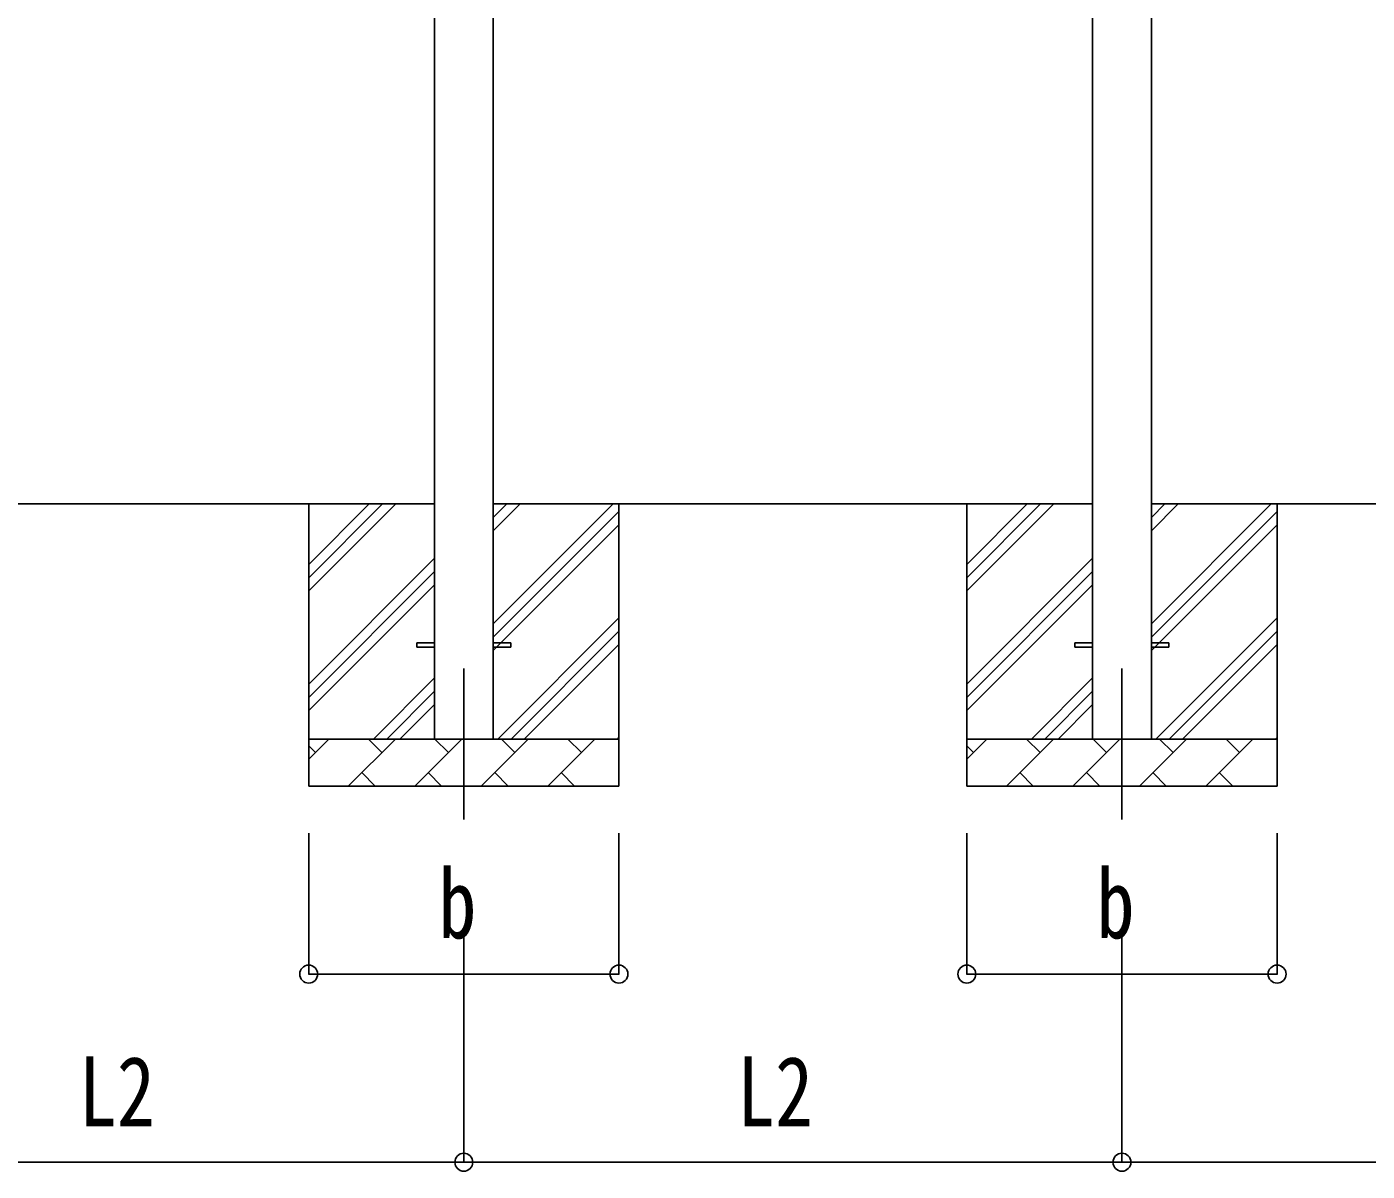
# Model space of a CAD drawing. Units: millimetres, scale not verified. Extents: x -18922 to 18922, y -13365 to 13365.
# Drawn here: x -1558 to 1293, y -6482 to -4048 of the extents above; entities that cross this region are included whole.
import ezdxf
from ezdxf.enums import TextEntityAlignment as Align

# ---------------------------------------------------------------- set-up
doc = ezdxf.new("R2010")
doc.units = ezdxf.units.MM
doc.header["$LTSCALE"] = 50
for name, color, linetype in [('0-4_YKK_12', 2, 'Continuous'), ('0-5_YKK_13', 4, 'Continuous'), ('0-6_YKK_A1', 4, 'Continuous'), ('0-7_YKK_D', 6, 'Continuous')]:
    doc.layers.add(name, color=color, linetype=linetype)
doc.styles.add('ＭＳ ゴシック', font='')
doc.styles.get('ＭＳ ゴシック').set_extended_font_data('MS Gothic')

msp = doc.modelspace()

# ---------------------------------------------------------------- linework, layer by layer
at = {"layer": '0-4_YKK_12'}
for p, q in [((-628.51, -5733.9), (-628.51, -5412.5)), ((771.49, -5733.9), (771.49, -5412.5))]:
    msp.add_line(p, q, dxfattribs=at)
at = {"layer": '0-5_YKK_13'}
for p, q in [((-728.51, -5358), (-691.01, -5358)), ((-728.51, -5367), (-728.51, -5358)), ((-566.01, -5358), (-528.51, -5358)), ((-528.51, -5367), (-528.51, -5358)), ((671.49, -5358), (708.99, -5358)), ((671.49, -5367), (671.49, -5358)), ((833.99, -5358), (871.49, -5358)), ((871.49, -5367), (871.49, -5358)), ((-728.51, -5367), (-691.01, -5367)), ((-566.01, -5367), (-528.51, -5367)), ((671.49, -5367), (708.99, -5367)), ((833.99, -5367), (871.49, -5367))]:
    msp.add_line(p, q, dxfattribs=at)
at = {"layer": '0-6_YKK_A1'}
for p, q in [((708.99, -2665), (708.99, -5562.5)), ((833.99, -5562.5), (833.99, -2665)), ((-691.01, -2685), (-691.01, -5562.5)), ((-566.01, -5562.5), (-566.01, -2685)), ((-691.01, -5062.5), (-1966.01, -5062.5)), ((-958.51, -5062.5), (-958.51, -5662.5)), ((-958.51, -5247.55), (-773.46, -5062.5)), ((-958.51, -5219.27), (-801.75, -5062.5)), ((-958.51, -5190.98), (-830.03, -5062.5)), ((708.99, -5062.5), (-566.01, -5062.5)), ((-566.01, -5317.6), (-310.91, -5062.5)), ((-566.01, -5119.61), (-508.9, -5062.5)), ((-566.01, -5091.32), (-537.19, -5062.5)), ((-298.51, -5062.5), (-298.51, -5662.5)), ((441.49, -5062.5), (441.49, -5662.5)), ((441.49, -5247.55), (626.54, -5062.5)), ((441.49, -5219.27), (598.25, -5062.5)), ((441.49, -5190.98), (569.97, -5062.5)), ((2108.99, -5062.5), (833.99, -5062.5)), ((833.99, -5317.6), (1089.09, -5062.5)), ((833.99, -5119.61), (891.1, -5062.5)), ((833.99, -5091.32), (862.81, -5062.5)), ((1101.49, -5062.5), (1101.49, -5662.5)), ((-566.01, -5345.88), (-298.51, -5078.38)), ((833.99, -5345.88), (1101.49, -5078.38)), ((-566.01, -5374.17), (-298.51, -5106.67)), ((833.99, -5374.17), (1101.49, -5106.67)), ((-958.51, -5445.54), (-691.01, -5178.04)), ((441.49, -5445.54), (708.99, -5178.04)), ((-958.51, -5473.82), (-691.01, -5206.32)), ((441.49, -5473.82), (708.99, -5206.32)), ((-958.51, -5502.11), (-691.01, -5234.61)), ((441.49, -5502.11), (708.99, -5234.61)), ((-556.36, -5562.5), (-298.51, -5304.66)), ((843.64, -5562.5), (1101.49, -5304.66)), ((-528.07, -5562.5), (-298.51, -5332.94)), ((871.93, -5562.5), (1101.49, -5332.94)), ((-499.79, -5562.5), (-298.51, -5361.23)), ((900.21, -5562.5), (1101.49, -5361.23)), ((-820.91, -5562.5), (-691.01, -5432.6)), ((579.09, -5562.5), (708.99, -5432.6)), ((-792.63, -5562.5), (-691.01, -5460.88)), ((607.37, -5562.5), (708.99, -5460.88)), ((-764.35, -5562.5), (-691.01, -5489.17)), ((635.65, -5562.5), (708.99, -5489.17)), ((-301.8, -5562.5), (-298.51, -5559.22)), ((1098.2, -5562.5), (1101.49, -5559.22)), ((-958.51, -5562.5), (-298.51, -5562.5)), ((-958.51, -5605.39), (-915.62, -5562.5)), ((-944.17, -5591.05), (-958.51, -5576.71)), ((-874.2, -5662.5), (-774.2, -5562.5)), ((-802.75, -5591.05), (-831.3, -5562.5)), ((-732.78, -5662.5), (-632.78, -5562.5)), ((-661.33, -5591.05), (-689.88, -5562.5)), ((-591.36, -5662.5), (-491.36, -5562.5)), ((-519.91, -5591.05), (-548.46, -5562.5)), ((-449.93, -5662.5), (-349.93, -5562.5)), ((-378.49, -5591.05), (-407.04, -5562.5)), ((441.49, -5562.5), (1101.49, -5562.5)), ((441.49, -5605.39), (484.38, -5562.5)), ((455.83, -5591.05), (441.49, -5576.71)), ((525.8, -5662.5), (625.8, -5562.5)), ((597.25, -5591.05), (568.7, -5562.5)), ((667.22, -5662.5), (767.22, -5562.5)), ((738.67, -5591.05), (710.12, -5562.5)), ((808.64, -5662.5), (908.64, -5562.5)), ((880.09, -5591.05), (851.54, -5562.5)), ((950.07, -5662.5), (1050.07, -5562.5)), ((1021.51, -5591.05), (992.96, -5562.5)), ((-845.64, -5633.95), (-817.09, -5662.5)), ((-704.22, -5633.95), (-675.67, -5662.5)), ((-562.8, -5633.95), (-534.25, -5662.5)), ((-421.38, -5633.95), (-392.83, -5662.5)), ((554.36, -5633.95), (582.91, -5662.5)), ((695.78, -5633.95), (724.33, -5662.5)), ((837.2, -5633.95), (865.75, -5662.5)), ((978.62, -5633.95), (1007.17, -5662.5)), ((-298.51, -5662.5), (-958.51, -5662.5)), ((1101.49, -5662.5), (441.49, -5662.5))]:
    msp.add_line(p, q, dxfattribs=at)
at = {"layer": '0-7_YKK_D'}
for p, q in [((-958.51, -5762.5), (-958.51, -6063.5)), ((-298.51, -5762.5), (-298.51, -6063.5)), ((441.49, -5762.5), (441.49, -6063.5)), ((1101.49, -5762.5), (1101.49, -6063.5)), ((-628.51, -5963.5), (-628.51, -6463.5)), ((-628.51, -5963.5), (-628.51, -6463.5)), ((771.49, -5963.5), (771.49, -6463.5)), ((771.49, -5963.5), (771.49, -6463.5)), ((-958.51, -6062.5), (-298.51, -6062.5)), ((441.49, -6062.5), (1101.49, -6062.5)), ((-2028.51, -6462.5), (-628.51, -6462.5)), ((771.49, -6462.5), (-628.51, -6462.5)), ((2171.49, -6462.5), (771.49, -6462.5))]:
    msp.add_line(p, q, dxfattribs=at)
for centre in [(-958.51, -6062.5), (-298.51, -6062.5), (441.49, -6062.5), (1101.49, -6062.5), (-628.51, -6462.5), (-628.51, -6462.5), (771.49, -6462.5), (771.49, -6462.5)]:
    msp.add_circle(centre, 19.12, dxfattribs=at)

# ---------------------------------------------------------------- texts
at = {"layer": '0-7_YKK_D', "style": 'ＭＳ ゴシック', "width": 0.8}
for s, p in [('b', (-682.51, -6030.5)), ('b', (717.49, -6030.5)), ('L2', (-1447.31, -6430.5)), ('L2', (-47.31, -6430.5))]:
    msp.add_text(s, height=148.5, dxfattribs=at).set_placement(p, align=Align.BOTTOM_LEFT)

doc.saveas('drawing.dxf')
